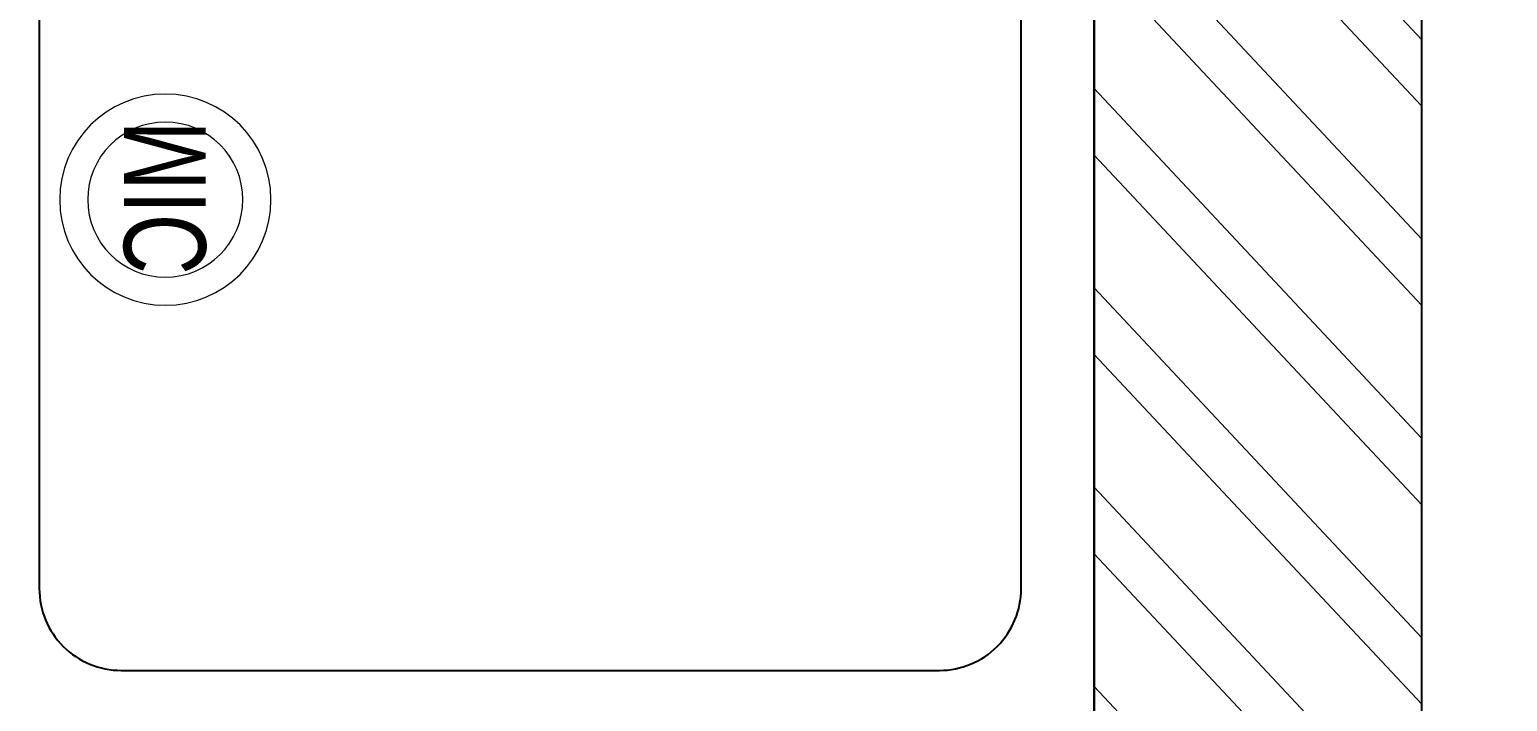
# Model space of a CAD drawing. Header units: feet. Extents: x 3559185 to 3582052, y -5471326 to -5463636.
# Drawn here: x 3575987 to 3576890, y -5466638 to -5466227 of the extents above; entities that cross this region are included whole.
import ezdxf

# ---------------------------------------------------------------- set-up
doc = ezdxf.new("R2010")
doc.units = ezdxf.units.FT
doc.header["$LTSCALE"] = 33
doc.header["$MEASUREMENT"] = 0
doc.layers.add('A-WALL', color=1, linetype='Continuous')
doc.layers.add('PDF_Geometry', color=7, linetype='Continuous')
for name, color, linetype, lineweight in [('LENS-FURNITURE', 13, 'Continuous', 9), ('LENS_DIMENSION', 193, 'Continuous', 0), ('LK-EQPMT', 3, 'Continuous', 18), ('LN-HATCH', 251, 'Continuous', 0)]:
    doc.layers.add(name, color=color, linetype=linetype, lineweight=lineweight)
doc.styles.get("Standard").update_dxf_attribs({"font": 'GILC____.TTF'})

# ---------------------------------------------------------------- blocks, each defined once
blk = doc.blocks.new('A$C12d2271f')
at = {"layer": 'LN-HATCH'}
h = blk.add_hatch(dxfattribs=at)
h.set_pattern_fill('ANSI32', color=256, scale=222, angle=268.11)
h.set_pattern_definition([(313.11, (-2978852.49189556, 5467675.416076408), (60.77608072651566, 56.89314995255627), []), (313.11, (-2978853.786205816, 5467636.192999581), (60.77608072651566, 56.89314995255627), [])])
h.paths.add_polyline_path([(-8740, 3960), (-12400, 3960), (-12400, 3685), (-8740, 3685)])
h.paths.add_polyline_path([(-12500, 3600), (-12700, 3600), (-12700, 280), (-12500, 280)])
h.paths.add_polyline_path([(-8640, 280), (-8440, 280), (-8440, 3600), (-8640, 3600)])
h.paths.add_polyline_path([(-5215, 280), (-5415, 280), (-5415, 3600), (-5215, 3600)])
h.paths.add_polyline_path([(-5215, 4050), (-5415, 4050), (-5415, 7400), (-5215, 7400)])
h.paths.add_polyline_path([(-8380, 7650), (-5575, 7650), (-5575, 7400), (-8380, 7400)])
h.paths.add_polyline_path([(-12440, 7650), (-8810, 7650), (-8810, 7400), (-12440, 7400)])
h.paths.add_polyline_path([(-15680, 7650), (-12870, 7650), (-12870, 7400), (-15680, 7400)])
h.paths.add_polyline_path([(-18670, 7650), (-16110, 7650), (-16110, 7400), (-18670, 7400)])
h.paths.add_polyline_path([(-21690, 7650), (-19100, 7650), (-19100, 7400), (-21690, 7400)])
h.paths.add_polyline_path([(-5145, 7650), (-2375, 7650), (-2375, 7400), (-5145, 7400)])
h.paths.add_polyline_path([(-1945, 7650), (-1115, 7650), (-1115, 7400), (-1945, 7400)])
h.paths.add_polyline_path([(-1945, 7400), (-2195, 7400), (-2195, 5230), (-1945, 5230), (-1945, 5380), (-250, 5380), (-250, 5630), (-1945, 5630)])
h.paths.add_polyline_path([(-250, 7400), (0, 7400), (0, 280), (-250, 280)])
h.paths.add_polyline_path([(-370, 7650), (-465, 7650), (-465, 7400), (-370, 7400)])
at = {"layer": 'A-WALL'}
for points in [[(-5415, 7400), (-5415, 4050)], [(-5215, 7400), (-5215, 4050)]]:
    blk.add_lwpolyline(points, dxfattribs=at)
blk.add_lwpolyline([(-5215, 4050), (-5415, 4050), (-5415, 7400), (-5215, 7400)], close=True, dxfattribs=at)
blk = doc.blocks.new('MOROTISED TABLE-TRIAL SET 950x600')
at = {"layer": 'PDF_Geometry', "lineweight": 25}
blk.add_lwpolyline([(415.5923622683621, 2.18279e-11), (550.0003704861738, 2.18279e-11, 0.4142524001247118), (599.9958994225599, 50.00260162355697), (599.9958994225599, 899.9973678589085, 0.4142518501714829), (550.0003704861738, 950.0000000000218), (50.00260613718999, 950.0000000000218, 0.4142929195148918), (4.605390131e-07, 899.9973678589085), (4.605390131e-07, 50.00260162355697, 0.414163635492108), (50.00260613718999, 2.18279e-11), (415.5923622683621, 2.18279e-11)], format="xyb", dxfattribs=at)
blk = doc.blocks.new('MIC')
at = {"layer": 'LK-EQPMT', "ltscale": 12}
for radius in [64.54701859105262, 47.40596281792385]:
    blk.add_circle((234.5401449967176, 64.54701859102352), radius, dxfattribs=at)
at = {"layer": 'LK-EQPMT', "ltscale": 12, "insert": (233.2398255821317, 64.46170233917655), "char_height": 50, "attachment_point": 5}
blk.add_mtext_dynamic_manual_height_columns('MIC', width=466.4796511627907, gutter_width=12.5, heights=[0], dxfattribs=at)

msp = doc.modelspace()

# ---------------------------------------------------------------- block references
at = {"xscale": -1, "rotation": 90}
msp.add_blockref('MIC', (3576134.278336563, -5466096.831671253), dxfattribs=at)
at = {"layer": 'LENS-FURNITURE', "rotation": 180}
msp.add_blockref('MOROTISED TABLE-TRIAL SET 950x600', (3576592.71234689, -5465669.074585044), dxfattribs=at)
at = {"layer": 'LENS_DIMENSION'}
msp.add_blockref('A$C12d2271f', (3582052.353251413, -5471306.132633928), dxfattribs=at)

doc.saveas('drawing.dxf')
